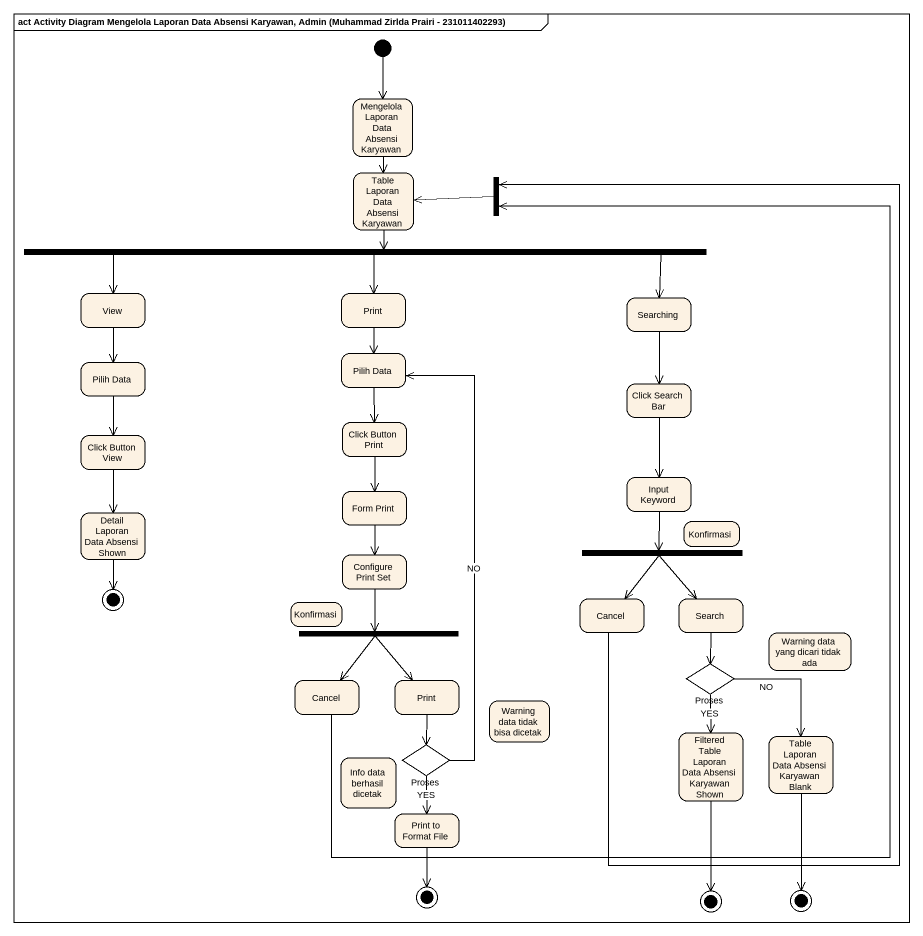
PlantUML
@startuml
mainframe act Activity Diagram Mengelola Laporan Data Absensi Karyawan, Admin (Muhammad Zirlda Prairi - 231011402293)
hide empty description
state "Mengelola Laporan Data Absensi Karyawan" as Mengelola_Laporan_Data
state "Table Laporan Data Absensi Karyawan" as Table_Laporan_Data_Absensi
state fork1 <<join>>
state fork2 <<fork>>
state View
state Print
state Searching
state "Pilih Data" as Pilih_Data
state "Pilih Data" as Pilih_Data_2
state "Click Search Bar" as Click_Search_Bar
state "Click Button Print" as Click_Button_Print
state "Click Button View" as Click_Button_View
state "Form Print" as Form_Print
state "Input Keyword" as Input_Keyword
state "Detail Laporan Data Absensi Shown" as Detail_Laporan_Data_Absensi
state Konfirmasi
state "Configure Print Set" as Configure_Print_Set
state fork3 <<fork>>
state final1 <<end>>
state "Konfirmasi" as Konfirmasi_2
state Cancel
state Search
state fork4 <<fork>>
state "Warning data yang dicari tidak ada" as Warning_data_yang_dicari
state "Cancel" as Cancel_2
state "Print" as Print_2
state Proses <<choice>>
state "Warning data tidak bisa dicetak" as Warning_data_tidak_bisa
state "Filtered Table Laporan Data Absensi Karyawan Shown" as Filtered_Table_Laporan_Data
state "Info data berhasil dicetak" as Info_data_berhasil_dicetak
state "Proses" as Proses_2 <<choice>>
state "Table Laporan Data Absensi Karyawan Blank" as Table_Laporan_Data_Absensi_2
state "Print to Format File" as Print_to_Format_File
state final2 <<end>>
state final3 <<end>>
state final4 <<end>>
[*] --> Mengelola_Laporan_Data
Mengelola_Laporan_Data --> Table_Laporan_Data_Absensi
Table_Laporan_Data_Absensi --> fork2
fork1 -left-> Table_Laporan_Data_Absensi
fork2 -left-> View
fork2 --> Print
fork2 -right-> Searching
View --> Pilih_Data
Print --> Pilih_Data_2
Searching --> Click_Search_Bar
Pilih_Data --> Click_Button_View
Pilih_Data_2 --> Click_Button_Print
Click_Search_Bar --> Input_Keyword
Click_Button_Print --> Form_Print
Click_Button_View --> Detail_Laporan_Data_Absensi
Form_Print --> Configure_Print_Set
Input_Keyword --> fork3
Detail_Laporan_Data_Absensi --> final1
Configure_Print_Set --> fork4
fork3 --> Cancel
fork3 --> Search
Cancel -up-> fork1
Search --> Proses
fork4 --> Cancel_2
fork4 --> Print_2
Cancel_2 -up-> fork1
Print_2 --> Proses_2
Proses --> Filtered_Table_Laporan_Data : YES
Proses --> Table_Laporan_Data_Absensi_2 : NO
Filtered_Table_Laporan_Data --> final3
Proses_2 -up-> Pilih_Data_2 : NO
Proses_2 --> Print_to_Format_File : YES
Table_Laporan_Data_Absensi_2 --> final4
Print_to_Format_File --> final2
@enduml
